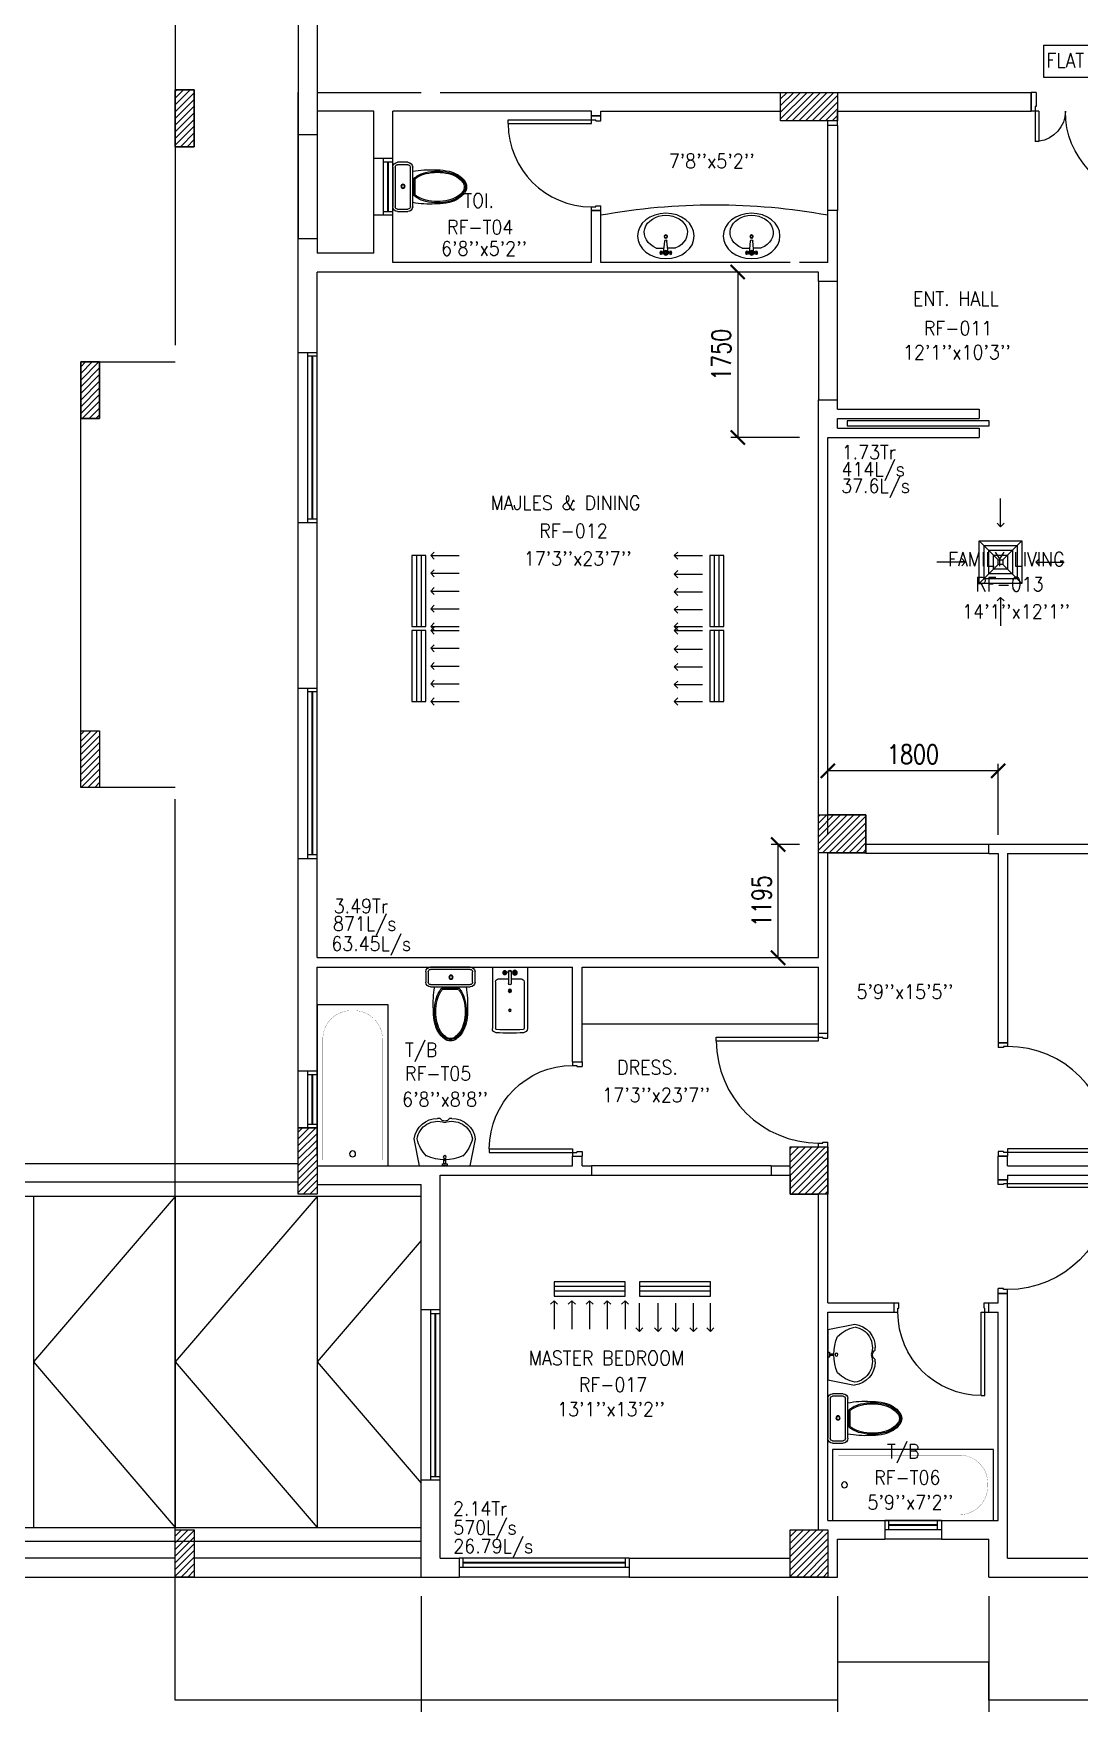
# Model space of a CAD drawing. Header units: millimetres. Extents: x -1288794 to 352264, y -1971533 to -1569871.
# Drawn here: x 156716 to 167777, y -1616671 to -1599010 of the extents above; entities that cross this region are included whole.
import ezdxf

# ---------------------------------------------------------------- set-up
doc = ezdxf.new("R2010")
doc.units = ezdxf.units.MM
doc.header["$LTSCALE"] = 500
doc.header["$PDMODE"] = 34
doc.linetypes.add('CENTER', pattern=[50.8, 31.75, -6.35, 6.35, -6.35])
doc.linetypes.add('DASHED2', pattern=[9.525, 6.35, -3.175])
for name, color, linetype in [('A-ANNO-DIMS', 1, 'Continuous'), ('A-ANNO-TEXT', 8, 'Continuous'), ('A-AREA', 8, 'CENTER'), ('A-DOOR', 4, 'Continuous'), ('A-FLOR-OVHD', 4, 'DASHED2'), ('A-FLOR-PFIX', 8, 'Continuous'), ('A-FLOR-SPCL', 8, 'Continuous'), ('A-GLAZ', 5, 'Continuous'), ('A-WALL-FULL', 8, 'Continuous'), ('AC-SAD TEXT', 3, 'Continuous'), ('HATCH', 251, 'Continuous'), ('L-WALK', 8, 'Continuous'), ('RAD DIF', 10, 'Continuous'), ('RAD RIGHT', 1, 'Continuous'), ('RETURN GRILL RIGHT', 1, 'Continuous'), ('S-COL- HACT.', 9, 'Continuous'), ('S-COL.', 8, 'Continuous'), ('SUPPLY GRILL RIGHT', 3, 'Continuous')]:
    doc.layers.add(name, color=color, linetype=linetype)
doc.styles.add('ROMANS', font='romans.shx', dxfattribs={"width": 0.8})
doc.dimstyles.new('100 of DIM2', dxfattribs={"dimscale": 0, "dimtxt": 200, "dimasz": 150, "dimexe": 75, "dimexo": 200, "dimgap": 75, "dimtad": 1, "dimdec": 0, "dimrnd": 5, "dimzin": 0, "dimdsep": 46, "dimtxsty": 'ROMANS', "dimblk": 'ARCHTICK', "dimcen": 100, "dimclrd": 94, "dimclre": 94, "dimclrt": 2, "dimadec": 0, "dimazin": 0, "dimtfac": 1, "dimtdec": 0, "dimtofl": 0, "dimtmove": 2, "dimatfit": 3, "dimldrblk": 'OPEN90', "dimfxl": 75, "dimtolj": 1, "dimtzin": 0, "dimarcsym": 0})
pattern_1 = [(45, (1281571.51, -1215620.816), (-35.355339, 35.355339), [])]
pattern_2 = [(45, (402111.514, -1616057.58), (-35.355339, 35.355339), [])]

# ---------------------------------------------------------------- blocks, each defined once
blk = doc.blocks.new('BIDET-1')
for p, q in [((175, 0), (-175, 0)), ((-185, -10), (-185, -649)), ((-150, -155), (-150, -649)), ((-15, -125), (-120, -125)), ((-39, -59), (-69, -59)), ((-54, -44), (-54, -74)), ((-15, -54), (-15, -174)), ((15, -54), (15, -174)), ((120, -125), (15, -125)), ((39, -59), (69, -59)), ((54, -44), (54, -74)), ((150, -155), (150, -649)), ((185, -10), (185, -649)), ((12, -250), (-12, -250)), ((-9, -259), (9, -241)), ((-9, -241), (9, -259)), ((0, -238), (0, -262))]:
    blk.add_line(p, q)
for centre, radius in [((-54, -59), 25), ((-54, -59), 20), ((-54, -59), 15.2), ((-54, -59), 10.2), ((54, -59), 20), ((54, -59), 15.2), ((54, -59), 10.2), ((0, -250), 17.5), ((0, -250), 12.5), ((0, -457), 12.5), ((0, -457), 10)]:
    blk.add_circle(centre, radius)
for centre, radius, start, end in [((-175, -10), 10, 90, 180), ((175, -10), 10, 0, 90), ((-120, -155), 30, 90, 180), ((0, -54), 20, 318.5904, 221.4096), ((0, -54), 15, 0, 180), ((0, -174), 15, 180, 0), ((120, -155), 30, 0, 90), ((-140, -649), 45, 180, 265.2062), ((-140, -649), 10, 180, 265.2062), ((0, 1020), 1720, 265.2062, 274.7938), ((0, 1020), 1685, 265.2062, 274.7938), ((140, -649), 10, 274.7938, 0), ((140, -649), 45, 274.7938, 0)]:
    blk.add_arc(centre, radius, start, end)
blk = doc.blocks.new('D-100-R1')
for p, q in [((-80, 980), (-80, 100)), ((-80, 980), (-40, 980)), ((-40, 980), (-40, 55)), ((-1000, 100), (-1000, 0)), ((-1000, 100), (-960, 100)), ((-960, 100), (-960, 55)), ((-960, 55), (-950, 55)), ((-950, 55), (-950, 0)), ((-80, 100), (0, 100)), ((-50, 55), (-50, 0)), ((-50, 55), (-40, 55)), ((-50, 0), (0, 0)), ((0, 100), (0, 0)), ((-1000, 0), (-950, 0))]:
    blk.add_line(p, q)
at = {"linetype": 'Continuous'}
blk.add_arc((-80, 100), 880, 90, 180, dxfattribs=at)
blk = doc.blocks.new('D-120-R1')
for p, q in [((-80, 1180), (-40, 1180)), ((-80, 1180), (-80, 100)), ((-40, 1180), (-40, 55)), ((-1200, 100), (-1160, 100)), ((-1200, 100), (-1200, 0)), ((-1160, 100), (-1160, 55)), ((-1160, 55), (-1150, 55)), ((-1150, 55), (-1150, 0)), ((-80, 100), (0, 100)), ((-50, 55), (-40, 55)), ((-50, 55), (-50, 0)), ((-50, 0), (0, 0)), ((0, 100), (0, 0)), ((-1200, 0), (-1150, 0))]:
    blk.add_line(p, q)
at = {"linetype": 'Continuous'}
blk.add_arc((-80, 100), 1080, 90, 180, dxfattribs=at)
blk = doc.blocks.new('WC-1')
for p, q in [((-210, 0), (210, 0)), ((-260, -160), (-260, -50)), ((-235, -160), (-235, -50)), ((-210, -25), (210, -25)), ((235, -50), (235, -160)), ((260, -50), (260, -160)), ((210, -185), (-210, -185)), ((210, -210), (-210, -210)), ((91, -223), (-91, -223)), ((86, -235), (-86, -235))]:
    blk.add_line(p, q)
for radius in [22.1, 17.1]:
    blk.add_circle((-6, -107), radius)
for centre, radius, start, end in [((-210, -50), 50, 90, 180), ((-210, -160), 50, 180, 270), ((-210, -50), 25, 90, 180), ((-210, -160), 25, 180, 270), ((210, -50), 50, 360, 90), ((210, -50), 25, 360, 90), ((210, -160), 25, 270, 360), ((210, -160), 50, 270, 360), ((722, -383), 904, 168.9529, 184.0632), ((352, -470), 520, 166.4766, 180), ((352, -470), 507, 166.4766, 180), ((178, -428), 341, 149.8586, 166.4766), ((178, -428), 328, 149.8586, 166.4766), ((69, -365), 214, 138.4152, 149.8586), ((69, -365), 201, 139.9943, 149.8586), ((-69, -365), 201, 30.1414, 40.0057), ((-69, -365), 214, 30.1414, 41.5848), ((-178, -428), 328, 13.5234, 30.1414), ((-178, -428), 341, 13.5234, 30.1414), ((-352, -470), 507, 360, 13.5234), ((-352, -470), 520, 360, 13.5234), ((352, -470), 532, 177.5541, 180), ((352, -470), 532, 180, 193.5234), ((352, -470), 520, 180, 193.5234), ((352, -470), 507, 180, 193.5234), ((-352, -470), 507, 346.4766, 360), ((-352, -470), 520, 346.4766, 360), ((-352, -470), 532, 346.4766, 360), ((-352, -470), 532, 360, 2.4459), ((178, -512), 353, 193.5234, 210.1414), ((178, -512), 341, 193.5234, 210.1414), ((178, -512), 328, 193.5234, 210.1414), ((69, -575), 226, 210.1414, 234.4972), ((69, -575), 214, 210.1414, 234.4972), ((69, -575), 201, 210.1414, 234.4972), ((-69, -575), 201, 305.5028, 329.8586), ((-69, -575), 214, 305.5028, 329.8586), ((-69, -575), 226, 305.5028, 329.8586), ((-178, -512), 328, 329.8586, 346.4766), ((-178, -512), 341, 329.8586, 346.4766), ((-178, -512), 353, 329.8586, 346.4766), ((0, -672), 108, 234.4972, 270), ((0, -672), 95.9, 234.4972, 270), ((0, -672), 83.4, 234.4972, 270), ((0, -672), 83.4, 270, 305.5028), ((0, -672), 95.9, 270, 305.5028), ((0, -672), 108, 270, 305.5028)]:
    blk.add_arc(centre, radius, start, end)
at = {"linetype": 'Continuous', "ltscale": 50}
blk.add_arc((-722, -383), 904, 355.9368, 11.0471, dxfattribs=at)
blk = doc.blocks.new('LAV-4')
for p, q in [((-266, 0), (-322, -283)), ((-266, 0), (268, 0)), ((268, 0), (324, -280)), ((-48, -500), (-75, -500)), ((75, -500), (50, -500))]:
    blk.add_line(p, q)
for points in [[(-25, 0), (-25, -18), (25, -18), (25, 0)], [(-9, -20), (-9, -57), (8, -57), (8, -20)]]:
    blk.add_lwpolyline(points, close=True)
blk.add_circle((0, -91), 15.4)
for centre, radius, start, end in [((74, -366), 375, 135.3333, 167.1432), ((0, -539), 477, 66.1261, 113.874), ((-74, -366), 375, 12.5199, 44.6667), ((-75, -250), 250, 187.6784, 270), ((-75, -250), 220, 188.5814, 289.9523), ((75, -250), 220, 250.0878, 350.8515), ((75, -250), 250, 270, 353.0121), ((1, -527), 55.9, 28.7827, 151.2173), ((50, -499), 0, 238.1883, 0)]:
    blk.add_arc(centre, radius, start, end)
blk = doc.blocks.new('BT-2')
blk.add_lwpolyline([(0, 750), (1700, 750), (1700, 0), (0, 0)], close=True)
at = {"const_width": 2}
blk.add_lwpolyline([(60, 690), (1340, 690, -0.414214), (1640, 390), (1640, 360, -0.414214), (1340, 60), (60, 60)], format="xyb", close=True, dxfattribs=at)
blk.add_circle((125, 375), 31.9)
blk = doc.blocks.new('W-180')
for p, q in [((1800, 100), (0, 100)), ((1800, 0), (0, 0)), ((40, 0), (40, 100)), ((1760, 100), (1760, 0))]:
    blk.add_line(p, q)
at = {"linetype": 'Continuous'}
for p, q in [((1760, 53), (40, 53)), ((1760, 47), (40, 47))]:
    blk.add_line(p, q, dxfattribs=at)
blk = doc.blocks.new('W-60')
for p, q in [((600, 100), (0, 100)), ((600, 0), (0, 0)), ((40, 0), (40, 100)), ((560, 100), (560, 0))]:
    blk.add_line(p, q)
at = {"linetype": 'Continuous'}
for p, q in [((560, 53), (40, 53)), ((560, 47), (40, 47))]:
    blk.add_line(p, q, dxfattribs=at)
blk = doc.blocks.new('D-130-R')
for p, q in [((1220, 200), (1220, 1100)), ((1220, 1100), (1260, 1100)), ((1260, 200), (1260, 1100)), ((80, 520), (40, 520)), ((40, 200), (40, 520)), ((80, 200), (80, 520)), ((0, 0), (0, 200)), ((80, 200), (0, 200)), ((40, 150), (40, 200)), ((1300, 200), (1220, 200)), ((1260, 150), (1260, 200)), ((1300, 0), (1300, 200)), ((50, 0), (0, 0)), ((50, 150), (40, 150)), ((50, 0), (50, 150)), ((1260, 150), (1250, 150)), ((1250, 0), (1250, 150)), ((1300, 0), (1250, 0))]:
    blk.add_line(p, q)
for centre, radius, start, end in [((1260, 200), 900, 92.5473, 180), ((40, 200), 320, 0, 82.8192)]:
    blk.add_arc(centre, radius, start, end)
blk = doc.blocks.new('LAV-2')
for p, q in [((-21, 393), (-55, 399)), ((-21, 369), (-55, 363)), ((-24, 385), (-49, 381)), ((-24, 377), (-49, 381)), ((-25, 381), (-13, 258)), ((-19, 381), (17, 381)), ((-1, 363), (-1, 399)), ((23, 381), (11, 257)), ((53, 399), (20, 393)), ((53, 363), (20, 369)), ((47, 381), (23, 385)), ((47, 381), (23, 376)), ((-102, 330), (-23, 330)), ((21, 329), (101, 329))]:
    blk.add_line(p, q)
for centre, radius in [((-1, 381), 24), ((-1, 381), 18), ((-1, 209), 18), ((-1, 209), 13.2)]:
    blk.add_circle(centre, radius)
blk.add_arc((-1, 257), 12, 179.8053, 359.8053)
for centre, major_axis, ratio in [((-1, 202), (-300, 1), 0.8), ((53, 381), (0.1, 18), 0.333333)]:
    blk.add_ellipse(centre, major_axis=major_axis, ratio=ratio)
at = {"extrusion": (0, 0, -1)}
blk.add_ellipse((-55, 381), major_axis=(0.1, 18), ratio=0.333333, dxfattribs=at)
blk.add_ellipse((-1, 166), major_axis=(-228, 1), ratio=0.8, start_param=5.174, end_param=10.533963)
for points, knots in [([(-55, 365), (-55, 366), (-55, 366), (-55, 366), (-55, 366), (-56, 367), (-56, 368), (-57, 370), (-57, 371), (-58, 374), (-58, 375), (-58, 379), (-58, 381), (-58, 386), (-58, 388), (-57, 392), (-57, 393), (-56, 394), (-56, 395), (-55, 396), (-55, 396), (-55, 396), (-55, 397), (-55, 397)], [3.378318, 3.378318, 3.378318, 3.378318, 3.519844, 3.519844, 3.66137, 3.66137, 3.925951, 3.925951, 4.190531, 4.190531, 4.455112, 4.455112, 4.86737, 4.86737, 5.279628, 5.279628, 5.565785, 5.565785, 5.785568, 5.785568, 5.957, 5.957, 6.04646, 6.04646, 6.04646, 6.04646]), ([(-55, 397), (-55, 397), (-54, 396), (-54, 396), (-54, 396), (-53, 395), (-53, 394), (-52, 392), (-52, 391), (-52, 388), (-51, 387), (-51, 383), (-51, 381), (-51, 376), (-52, 374), (-52, 370), (-53, 369), (-53, 368), (-54, 367), (-54, 366), (-54, 366), (-55, 366), (-55, 365), (-55, 365)], [0.236726, 0.236726, 0.236726, 0.236726, 0.378252, 0.378252, 0.519778, 0.519778, 0.784358, 0.784358, 1.048939, 1.048939, 1.313519, 1.313519, 1.725777, 1.725777, 2.138035, 2.138035, 2.424192, 2.424192, 2.643976, 2.643976, 2.815407, 2.815407, 2.904867, 2.904867, 2.904867, 2.904867]), ([(53, 396), (53, 396), (53, 396), (53, 396), (53, 395), (52, 394), (52, 394), (51, 392), (51, 390), (50, 388), (50, 386), (50, 383), (50, 380), (50, 376), (50, 373), (51, 370), (51, 369), (52, 367), (52, 367), (53, 366), (53, 365), (53, 365), (53, 365), (53, 365)], [0.236726, 0.236726, 0.236726, 0.236726, 0.378252, 0.378252, 0.519778, 0.519778, 0.784358, 0.784358, 1.048939, 1.048939, 1.313519, 1.313519, 1.725777, 1.725777, 2.138035, 2.138035, 2.424192, 2.424192, 2.643976, 2.643976, 2.815407, 2.815407, 2.904867, 2.904867, 2.904867, 2.904867]), ([(53, 365), (53, 365), (53, 365), (54, 366), (54, 366), (55, 367), (55, 368), (56, 370), (56, 371), (56, 373), (57, 375), (57, 379), (57, 381), (57, 386), (56, 388), (56, 391), (55, 392), (55, 394), (54, 395), (54, 396), (54, 396), (54, 396), (53, 396), (53, 396)], [3.378318, 3.378318, 3.378318, 3.378318, 3.519844, 3.519844, 3.66137, 3.66137, 3.925951, 3.925951, 4.190531, 4.190531, 4.455112, 4.455112, 4.86737, 4.86737, 5.279628, 5.279628, 5.565785, 5.565785, 5.785568, 5.785568, 5.957, 5.957, 6.04646, 6.04646, 6.04646, 6.04646])]:
    blk.add_open_spline(points, degree=3, knots=knots)
blk = doc.blocks.new('_ArchTick')
at = {"color": 0, "linetype": 'ByBlock', "const_width": 0.15}
blk.add_lwpolyline([(-0.5, -0.5), (0.5, 0.5)], dxfattribs=at)
blk = doc.blocks.new('*D97')
at = {"layer": 'A-ANNO-DIMS', "color": 94, "linetype": 'Continuous', "lineweight": -2, "ltscale": 3, "transparency": 16777216}
for p, q in [((166816, -1615533), (166816, -1618147)), ((171116, -1615533), (171116, -1618147)), ((171116, -1618072), (166816, -1618072))]:
    blk.add_line(p, q, dxfattribs=at)
at = {"layer": 'Defpoints', "color": 0, "linetype": 'Continuous', "ltscale": 3, "transparency": 16777216}
for p in [(166816, -1615333), (171116, -1615333), (166816, -1618072)]:
    blk.add_point(p, dxfattribs=at)
at = {"layer": 'A-ANNO-DIMS', "color": 94, "linetype": 'Continuous', "lineweight": -2, "ltscale": 3, "transparency": 16777216, "xscale": 150, "yscale": 150, "zscale": 150, "rotation": 180}
blk.add_blockref('_ArchTick', (166816, -1618072), dxfattribs=at)
at = {"layer": 'A-ANNO-DIMS', "color": 94, "linetype": 'Continuous', "lineweight": -2, "ltscale": 3, "transparency": 16777216, "xscale": 150, "yscale": 150, "zscale": 150}
blk.add_blockref('_ArchTick', (171116, -1618072), dxfattribs=at)
at = {"layer": 'A-ANNO-DIMS', "color": 2, "linetype": 'Continuous', "ltscale": 3, "transparency": 16777216, "insert": (168966, -1617897), "char_height": 200, "attachment_point": 5, "style": 'ROMANS'}
blk.add_mtext('\\A1;4300', dxfattribs=at)
blk = doc.blocks.new('_Open90')
at = {"color": 0, "linetype": 'ByBlock', "lineweight": -2}
for p, q in [((0, 0), (-1, 0)), ((-0.5, 0.5), (0, 0)), ((0, 0), (-0.5, -0.5))]:
    blk.add_line(p, q, dxfattribs=at)
blk = doc.blocks.new('*D98')
at = {"layer": 'A-ANNO-DIMS', "color": 94, "linetype": 'Continuous', "lineweight": -2, "ltscale": 3, "transparency": 16777216}
for p, q in [((165216, -1615533), (165216, -1618147)), ((166816, -1615533), (166816, -1618147)), ((166816, -1618072), (165216, -1618072))]:
    blk.add_line(p, q, dxfattribs=at)
at = {"layer": 'Defpoints', "color": 0, "linetype": 'Continuous', "ltscale": 3, "transparency": 16777216}
for p in [(165216, -1615333), (166816, -1615333), (165216, -1618072)]:
    blk.add_point(p, dxfattribs=at)
at = {"layer": 'A-ANNO-DIMS', "color": 94, "linetype": 'Continuous', "lineweight": -2, "ltscale": 3, "transparency": 16777216, "xscale": 150, "yscale": 150, "zscale": 150, "rotation": 180}
blk.add_blockref('_ArchTick', (165216, -1618072), dxfattribs=at)
at = {"layer": 'A-ANNO-DIMS', "color": 94, "linetype": 'Continuous', "lineweight": -2, "ltscale": 3, "transparency": 16777216, "xscale": 150, "yscale": 150, "zscale": 150}
blk.add_blockref('_ArchTick', (166816, -1618072), dxfattribs=at)
at = {"layer": 'A-ANNO-DIMS', "color": 2, "linetype": 'Continuous', "ltscale": 3, "transparency": 16777216, "insert": (166016, -1617897), "char_height": 200, "attachment_point": 5, "style": 'ROMANS'}
blk.add_mtext('\\A1;1600', dxfattribs=at)
blk = doc.blocks.new('*D99')
at = {"layer": 'A-ANNO-DIMS', "color": 94, "linetype": 'Continuous', "lineweight": -2, "ltscale": 3, "transparency": 16777216}
for p, q in [((160816, -1615533), (160816, -1618147)), ((165216, -1615533), (165216, -1618147)), ((165216, -1618072), (160816, -1618072))]:
    blk.add_line(p, q, dxfattribs=at)
at = {"layer": 'Defpoints', "color": 0, "linetype": 'Continuous', "ltscale": 3, "transparency": 16777216}
for p in [(160816, -1615333), (165216, -1615333), (160816, -1618072)]:
    blk.add_point(p, dxfattribs=at)
at = {"layer": 'A-ANNO-DIMS', "color": 94, "linetype": 'Continuous', "lineweight": -2, "ltscale": 3, "transparency": 16777216, "xscale": 150, "yscale": 150, "zscale": 150, "rotation": 180}
blk.add_blockref('_ArchTick', (160816, -1618072), dxfattribs=at)
at = {"layer": 'A-ANNO-DIMS', "color": 94, "linetype": 'Continuous', "lineweight": -2, "ltscale": 3, "transparency": 16777216, "xscale": 150, "yscale": 150, "zscale": 150}
blk.add_blockref('_ArchTick', (165216, -1618072), dxfattribs=at)
at = {"layer": 'A-ANNO-DIMS', "color": 2, "linetype": 'Continuous', "ltscale": 3, "transparency": 16777216, "insert": (163016, -1617897), "char_height": 200, "attachment_point": 5, "style": 'ROMANS'}
blk.add_mtext('\\A1;4400', dxfattribs=at)
blk = doc.blocks.new('*D100')
at = {"layer": 'A-ANNO-DIMS', "color": 94, "linetype": 'Continuous', "lineweight": -2, "ltscale": 3, "transparency": 16777216}
for p, q in [((152216, -1615533), (152216, -1618147)), ((160816, -1615533), (160816, -1618147)), ((160816, -1618072), (152216, -1618072))]:
    blk.add_line(p, q, dxfattribs=at)
at = {"layer": 'Defpoints', "color": 0, "linetype": 'Continuous', "ltscale": 3, "transparency": 16777216}
for p in [(152216, -1615333), (160816, -1615333), (152216, -1618072)]:
    blk.add_point(p, dxfattribs=at)
at = {"layer": 'A-ANNO-DIMS', "color": 94, "linetype": 'Continuous', "lineweight": -2, "ltscale": 3, "transparency": 16777216, "xscale": 150, "yscale": 150, "zscale": 150, "rotation": 180}
blk.add_blockref('_ArchTick', (152216, -1618072), dxfattribs=at)
at = {"layer": 'A-ANNO-DIMS', "color": 94, "linetype": 'Continuous', "lineweight": -2, "ltscale": 3, "transparency": 16777216, "xscale": 150, "yscale": 150, "zscale": 150}
blk.add_blockref('_ArchTick', (160816, -1618072), dxfattribs=at)
at = {"layer": 'A-ANNO-DIMS', "color": 2, "linetype": 'Continuous', "ltscale": 3, "transparency": 16777216, "insert": (156516, -1617897), "char_height": 200, "attachment_point": 5, "style": 'ROMANS'}
blk.add_mtext('\\A1;8600', dxfattribs=at)
blk = doc.blocks.new('*D140')
at = {"layer": 'Defpoints', "color": 0, "transparency": 16777216}
for p in [(164590, -1607586), (165016, -1607586), (165016, -1608783)]:
    blk.add_point(p, dxfattribs=at)
at = {"layer": 'RAD DIF', "color": 94, "lineweight": -2, "transparency": 16777216}
for p, q in [((164816, -1607586), (164515, -1607586)), ((164590, -1608783), (164590, -1607586)), ((164816, -1608783), (164515, -1608783))]:
    blk.add_line(p, q, dxfattribs=at)
at = {"layer": 'RAD DIF', "color": 94, "lineweight": -2, "transparency": 16777216, "xscale": 150, "yscale": 150, "zscale": 150}
for p, rotation in [((164590, -1607586), 90), ((164590, -1608783), 270)]:
    blk.add_blockref('_ArchTick', p, dxfattribs=dict(at, rotation=rotation))
at = {"layer": 'RAD DIF', "color": 2, "transparency": 16777216, "insert": (164415, -1608184), "char_height": 200, "attachment_point": 5, "rotation": 90, "style": 'ROMANS'}
blk.add_mtext('\\A1;1195', dxfattribs=at)
blk = doc.blocks.new('*D141')
at = {"layer": 'Defpoints', "color": 0, "transparency": 16777216}
for p in [(165016, -1601533), (164163, -1603283), (165016, -1603283)]:
    blk.add_point(p, dxfattribs=at)
at = {"layer": 'RAD DIF', "color": 94, "lineweight": -2, "transparency": 16777216}
for p, q in [((164816, -1601533), (164088, -1601533)), ((164163, -1601533), (164163, -1603283)), ((164816, -1603283), (164088, -1603283))]:
    blk.add_line(p, q, dxfattribs=at)
at = {"layer": 'RAD DIF', "color": 94, "lineweight": -2, "transparency": 16777216, "xscale": 150, "yscale": 150, "zscale": 150}
for p, rotation in [((164163, -1601533), 90), ((164163, -1603283), 270)]:
    blk.add_blockref('_ArchTick', p, dxfattribs=dict(at, rotation=rotation))
at = {"layer": 'RAD DIF', "color": 2, "transparency": 16777216, "insert": (163988, -1602408), "char_height": 200, "attachment_point": 5, "rotation": 90, "style": 'ROMANS'}
blk.add_mtext('\\A1;1750', dxfattribs=at)
blk = doc.blocks.new('*D143')
at = {"layer": 'Defpoints', "color": 0, "transparency": 16777216}
for p in [(165116, -1606808), (165116, -1607683), (166916, -1607683)]:
    blk.add_point(p, dxfattribs=at)
at = {"layer": 'RAD DIF', "color": 94, "lineweight": -2, "transparency": 16777216}
for p, q in [((165116, -1607483), (165116, -1606733)), ((166916, -1606808), (165116, -1606808)), ((166916, -1607483), (166916, -1606733))]:
    blk.add_line(p, q, dxfattribs=at)
at = {"layer": 'RAD DIF', "color": 94, "lineweight": -2, "transparency": 16777216, "xscale": 150, "yscale": 150, "zscale": 150, "rotation": 180}
blk.add_blockref('_ArchTick', (165116, -1606808), dxfattribs=at)
at = {"layer": 'RAD DIF', "color": 94, "lineweight": -2, "transparency": 16777216, "xscale": 150, "yscale": 150, "zscale": 150}
blk.add_blockref('_ArchTick', (166916, -1606808), dxfattribs=at)
at = {"layer": 'RAD DIF', "color": 2, "transparency": 16777216, "insert": (166016, -1606633), "char_height": 200, "attachment_point": 5, "style": 'ROMANS'}
blk.add_mtext('\\A1;1800', dxfattribs=at)
blk = doc.blocks.new('RAD RIGHT CENTER')
at = {"layer": 'RAD RIGHT'}
for p, q in [((-225, 225), (-25, 25)), ((225, 225), (25, 25)), ((-25, -25), (-225, -225)), ((25, -25), (225, -225))]:
    blk.add_line(p, q, dxfattribs=at)
for points in [[(-225, -225), (225, -225), (225, 225), (-225, 225)], [(-175, -175), (175, -175), (175, 175), (-175, 175)], [(-125, -125), (125, -125), (125, 125), (-125, 125)], [(-75, -75), (75, -75), (75, 75), (-75, 75)], [(-25, -25), (25, -25), (25, 25), (-25, 25)]]:
    blk.add_lwpolyline(points, close=True, dxfattribs=at)
for points in [[(0, 373), (0, 673)], [(-373, 0), (-673, 0)], [(373, 0), (673, 0)], [(0, -373), (0, -673)]]:
    blk.add_leader(points, dimstyle='100 of DIM2', override={"dimscale": 1, "dimasz": 75, "dimtad": 0, "dimclrd": 1, "dimfxl": 0.2}, dxfattribs=at)
blk = doc.blocks.new('SUPPLY GRILL RIGHT')
at = {"layer": 'SUPPLY GRILL RIGHT'}
for p, q in [((375, 25), (-375, 25)), ((375, -25), (375, 25)), ((375, -25), (-375, -25)), ((375, -75), (375, -25))]:
    blk.add_line(p, q, dxfattribs=at)
blk.add_lwpolyline([(-375, -75), (375, -75), (375, 75), (-375, 75)], close=True, dxfattribs=at)
for points in [[(-375, -450), (-375, -150)], [(-178.5, -450), (-178.5, -150)], [(9, -450), (9, -150)], [(196.5, -450), (196.5, -150)], [(375, -450), (375, -150)]]:
    blk.add_leader(points, dimstyle='100 of DIM2', override={"dimscale": 1, "dimasz": 75, "dimtad": 0, "dimclrd": 0, "dimfxl": 0.2}, dxfattribs=at)
blk = doc.blocks.new('RETURN GRILL RIGHT')
at = {"layer": 'RETURN GRILL RIGHT'}
for p, q in [((375, 25), (-375, 25)), ((375, -25), (-375, -25))]:
    blk.add_line(p, q, dxfattribs=at)
blk.add_lwpolyline([(-375, -75), (375, -75), (375, 75), (-375, 75)], close=True, dxfattribs=at)
for points in [[(-375, -125), (-375, -425)], [(-187.5, -125), (-187.5, -425)], [(0, -125), (0, -425)], [(187.5, -125), (187.5, -425)], [(375, -125), (375, -425)]]:
    blk.add_leader(points, dimstyle='100 of DIM2', override={"dimscale": 1, "dimasz": 75, "dimtad": 0, "dimclrd": 0, "dimfxl": 0.2}, dxfattribs=at)

msp = doc.modelspace()

# ---------------------------------------------------------------- hatches: boundary and pattern name
at = {"layer": 'S-COL- HACT.', "linetype": 'Continuous', "ltscale": 3}
h = msp.add_hatch(dxfattribs=at)
h.set_pattern_fill('ANSI31', color=256, scale=400, style=0)
h.set_pattern_definition(pattern_1)
h.paths.add_polyline_path([(158216.3, -1599607.8), (158216.3, -1600207.8), (158416.3, -1600207.8), (158416.3, -1599607.8)])
h = msp.add_hatch(dxfattribs=at)
h.set_pattern_fill('ANSI31', color=256, scale=400, style=0)
h.set_pattern_definition(pattern_2)
h.paths.add_polyline_path([(165216.3, -1599632.8), (164616.3, -1599632.8), (164616.3, -1599932.8), (165216.3, -1599932.8)])
h = msp.add_hatch(dxfattribs=at)
h.set_pattern_fill('ANSI31', color=256, scale=400, style=0)
h.set_pattern_definition(pattern_1)
h.paths.add_polyline_path([(157216.3, -1602482.8), (157216.3, -1603082.8), (157416.3, -1603082.8), (157416.3, -1602482.8)])
h = msp.add_hatch(dxfattribs=at)
h.set_pattern_fill('ANSI31', color=256, scale=400, style=0)
h.set_pattern_definition(pattern_1)
h.paths.add_polyline_path([(157216.3, -1606982.8), (157216.3, -1606382.8), (157416.3, -1606382.8), (157416.3, -1606982.8)])
h = msp.add_hatch(dxfattribs=at)
h.set_pattern_fill('ANSI31', color=256, scale=400, style=0)
h.set_pattern_definition(pattern_2)
h.paths.add_polyline_path([(165516.3, -1607272.8), (165016.3, -1607272.8), (165016.3, -1607672.8), (165516.3, -1607672.8)])
h = msp.add_hatch(dxfattribs=at)
h.set_pattern_fill('ANSI31', color=256, scale=400, style=0)
h.set_pattern_definition(pattern_1)
h.paths.add_polyline_path([(159516.3, -1611282.8), (159516.3, -1610582.8), (159716.3, -1610582.8), (159716.3, -1611282.8)])
h = msp.add_hatch(dxfattribs=at)
h.set_pattern_fill('ANSI31', color=256, scale=400, style=0)
h.set_pattern_definition(pattern_1)
h.paths.add_polyline_path([(165116.3, -1610782.8), (165116.3, -1611282.8), (164716.3, -1611282.8), (164716.3, -1610782.8)])
h = msp.add_hatch(dxfattribs=at)
h.set_pattern_fill('ANSI31', color=256, scale=400, style=0)
h.set_pattern_definition(pattern_1)
h.paths.add_polyline_path([(158416.3, -1614832.8), (158416.3, -1615332.8), (158216.3, -1615332.8), (158216.3, -1614832.8)])
h = msp.add_hatch(dxfattribs=at)
h.set_pattern_fill('ANSI31', color=256, scale=400, style=0)
h.set_pattern_definition(pattern_1)
h.paths.add_polyline_path([(165116.3, -1614832.8), (165116.3, -1615332.8), (164716.3, -1615332.8), (164716.3, -1614832.8)])

# ---------------------------------------------------------------- linework, layer by layer
at = {"layer": 'A-ANNO-TEXT', "color": 5}
msp.add_lwpolyline([(167397.3, -1599134.9), (168439.7, -1599134.9), (168439.7, -1599477.4), (167397.3, -1599477.4)], close=True, dxfattribs=at)
at = {"layer": 'A-AREA', "linetype": 'Continuous', "ltscale": 3}
for p, q in [((152216.3, -1610957.8), (159516.3, -1610957.8)), ((159516.3, -1611157.8), (152216.3, -1611157.8)), ((158216.3, -1615132.8), (152216.3, -1615132.8)), ((160816.3, -1615132.8), (158416.3, -1615132.8)), ((152216.3, -1615332.8), (160816.3, -1615332.8))]:
    msp.add_line(p, q, dxfattribs=at)
at = {"layer": 'A-DOOR', "ltscale": 3}
msp.add_lwpolyline([(165319.2, -1603107.8), (165319.2, -1603157.8), (166819.2, -1603157.8), (166819.2, -1603107.8), (165319.2, -1603107.8)], dxfattribs=at)
at = {"layer": 'A-FLOR-OVHD', "ltscale": 3}
for p, q in [((158216.3, -1592782.8), (158216.3, -1602482.8)), ((158216.3, -1592782.8), (158216.3, -1602482.8)), ((165116.3, -1600882.8), (165116.3, -1599982.8)), ((165216.3, -1599982.8), (165216.3, -1600882.8)), ((165016.3, -1601632.8), (165016.3, -1602882.8)), ((165216.3, -1602882.8), (165216.3, -1601632.8)), ((157216.3, -1602482.8), (158216.3, -1602482.8)), ((157216.3, -1602482.8), (158216.3, -1602482.8)), ((165516.3, -1607582.8), (166816.3, -1607582.8)), ((166816.3, -1607682.8), (165516.3, -1607682.8)), ((164516.3, -1610982.8), (162616.3, -1610982.8)), ((162616.3, -1611082.8), (164516.3, -1611082.8))]:
    msp.add_line(p, q, dxfattribs=at)
msp.add_lwpolyline([(185216.3, -1615332.8), (185216.3, -1616632.8), (172416.3, -1616632.8), (172416.3, -1615332.8), (171116.3, -1615332.8), (171116.3, -1616632.8), (166816.3, -1616632.8), (166816.3, -1616232.8), (165216.3, -1616232.8), (165216.3, -1616632.8), (158216.3, -1616632.8), (158216.3, -1606982.8), (157216.3, -1606982.8), (157216.3, -1602482.8)], dxfattribs=at)
msp.add_lwpolyline([(185216.3, -1615332.8), (185216.3, -1616632.8), (172416.3, -1616632.8), (172416.3, -1615332.8), (171116.3, -1615332.8), (171116.3, -1616632.8), (166816.3, -1616632.8), (166816.3, -1616232.8), (165216.3, -1616232.8), (165216.3, -1616632.8), (158216.3, -1616632.8), (158216.3, -1606982.8), (157216.3, -1606982.8), (157216.3, -1602482.8)], dxfattribs=at)
at = {"layer": 'A-FLOR-SPCL', "ltscale": 3}
msp.add_line((162516.3, -1609482.8), (165016.3, -1609482.8), dxfattribs=at)
msp.add_arc((163916.3, -1607557.1), 6732.1, 79.7322, 100.2678, dxfattribs=at)
at = {"layer": 'A-GLAZ', "ltscale": 3}
for p, q in [((159516.3, -1600082.8), (159516.3, -1601182.8)), ((159716.3, -1600082.8), (159716.3, -1601182.8)), ((160316.3, -1600932.8), (160316.3, -1600332.8)), ((159516.3, -1604182.8), (159516.3, -1602382.8)), ((159516.3, -1607732.8), (159516.3, -1605932.8)), ((159516.3, -1610582.8), (159516.3, -1609982.8)), ((160816.3, -1614307.8), (160816.3, -1612507.8)), ((166316.3, -1614932.8), (165716.3, -1614932.8)), ((163016.3, -1615332.8), (161216.3, -1615332.8))]:
    msp.add_line(p, q, dxfattribs=at)
at = {"layer": 'A-WALL-FULL', "ltscale": 3}
for p, q in [((159516.3, -1595182.8), (159516.3, -1600082.8)), ((159716.3, -1595182.8), (159716.3, -1600082.8)), ((158216.3, -1600207.8, 0), (158216.3, -1599607.8, 0)), ((158216.3, -1599607.8, 0), (158416.3, -1599607.8, 0)), ((158416.3, -1599607.8, 0), (158416.3, -1600207.8, 0)), ((159516.3, -1602382.8), (159516.3, -1599632.8)), ((159716.3, -1599632.8), (160816.3, -1599632.8)), ((161016.3, -1599632.8), (164616.3, -1599632.8)), ((165216.3, -1599632.8), (167266.3, -1599632.8)), ((167266.3, -1599832.8), (167266.3, -1599632.8)), ((160316.3, -1599832.8), (159716.3, -1599832.8)), ((160316.3, -1600332.8), (160316.3, -1599832.8)), ((162616.3, -1599832.8), (160516.3, -1599832.8)), ((160516.3, -1600332.8), (160516.3, -1599832.8)), ((162616.3, -1599882.8), (162616.3, -1599832.8)), ((162716.3, -1599882.8), (162616.3, -1599882.8)), ((162716.3, -1599882.8), (162716.3, -1599832.8)), ((162716.3, -1599832.8), (164616.3, -1599832.8)), ((165216.3, -1599832.8), (167266.3, -1599832.8)), ((165216.3, -1599982.8), (165216.3, -1599832.8)), ((159716.3, -1600082.8), (159516.3, -1600082.8)), ((165216.3, -1599982.8), (165116.3, -1599982.8)), ((158416.3, -1600207.8, 0), (158216.3, -1600207.8, 0)), ((160516.3, -1600332.8), (160316.3, -1600332.8)), ((160516.3, -1600932.8), (160316.3, -1600932.8)), ((160316.3, -1601332.8), (160316.3, -1600932.8)), ((160516.3, -1601432.8), (160516.3, -1600932.8)), ((162616.3, -1601432.8), (162616.3, -1600882.8)), ((162716.3, -1600882.8), (162616.3, -1600882.8)), ((162716.3, -1601432.8), (162716.3, -1600882.8)), ((165216.3, -1600882.8), (165116.3, -1600882.8)), ((165116.3, -1601432.8), (165116.3, -1600882.8)), ((165216.3, -1601632.8), (165216.3, -1600882.8)), ((159716.3, -1601182.8), (159516.3, -1601182.8)), ((159716.3, -1601182.8), (159716.3, -1601332.8)), ((160316.3, -1601332.8), (159716.3, -1601332.8)), ((162616.3, -1601432.8), (160516.3, -1601432.8)), ((164716.3, -1601432.8), (162716.3, -1601432.8)), ((165116.3, -1601432.8), (164816.3, -1601432.8)), ((159716.3, -1602382.8), (159716.3, -1601532.8)), ((165016.3, -1601532.8), (159716.3, -1601532.8)), ((165016.3, -1601632.8), (165016.3, -1601532.8)), ((165216.3, -1601632.8), (165016.3, -1601632.8)), ((159516.3, -1602382.8), (159716.3, -1602382.8)), ((157216.3, -1603082.8, 0), (157216.3, -1602482.8)), ((157216.3, -1602482.8), (157416.3, -1602482.8, 0)), ((157416.3, -1602482.8, 0), (157416.3, -1603082.8, 0)), ((165016.3, -1608782.8), (165016.3, -1602882.8)), ((165016.3, -1602882.8), (165216.3, -1602882.8)), ((165216.3, -1602982.8), (165216.3, -1602882.8)), ((157416.3, -1603082.8, 0), (157216.3, -1603082.8, 0)), ((165216.3, -1602982.8), (166716.3, -1602982.8)), ((165216.3, -1603082.8), (166716.3, -1603082.8)), ((165216.3, -1603182.8), (165216.3, -1603082.8)), ((166716.3, -1602982.8), (166716.3, -1603082.8)), ((165216.3, -1603182.8), (166716.3, -1603182.8)), ((166716.3, -1603182.8), (166716.3, -1603282.8)), ((165116.3, -1607272.8), (165116.3, -1603282.8)), ((165116.3, -1603282.8), (166716.3, -1603282.8)), ((159516.3, -1605932.8), (159516.3, -1604182.8)), ((159516.3, -1604182.8), (159716.3, -1604182.8)), ((159716.3, -1605932.8), (159716.3, -1604182.8)), ((159516.3, -1605932.8), (159716.3, -1605932.8)), ((157216.3, -1606982.8), (157216.3, -1606382.8, 0)), ((157216.3, -1606382.8, 0), (157416.3, -1606382.8)), ((157416.3, -1606382.8), (157416.3, -1606982.8)), ((157416.3, -1606982.8), (157216.3, -1606982.8)), ((165116.3, -1609582.8), (165116.3, -1607672.8)), ((166816.3, -1607682.8), (166766.3, -1607682.8)), ((166816.3, -1607582.8), (168816.3, -1607582.8)), ((166816.3, -1607682.8), (166816.3, -1607582.8)), ((166916.3, -1607682.8), (166916.3, -1609682.8)), ((167016.3, -1607682.8), (172416.3, -1607682.8)), ((167016.3, -1607682.8), (167016.3, -1609682.8)), ((159516.3, -1608982.8), (159516.3, -1607732.8)), ((159516.3, -1607732.8), (159716.3, -1607732.8)), ((159716.3, -1608782.8), (159716.3, -1607732.8)), ((159716.3, -1608782.8), (165016.3, -1608782.8)), ((159716.3, -1608882.8), (162416.3, -1608882.8)), ((159716.3, -1609982.8), (159716.3, -1608882.8)), ((162416.3, -1609882.8), (162416.3, -1608882.8)), ((162516.3, -1609882.8), (162516.3, -1608882.8)), ((162516.3, -1608882.8), (165016.3, -1608882.8)), ((165016.3, -1609582.8), (165016.3, -1608882.8)), ((159516.3, -1608982.8), (159516.3, -1608982.8)), ((159516.3, -1609982.8), (159516.3, -1608982.8)), ((165016.3, -1609582.8), (165116.3, -1609582.8)), ((166916.3, -1609682.8), (167016.3, -1609682.8)), ((159716.3, -1609982.8), (159516.3, -1609982.8)), ((162416.3, -1609882.8), (162516.3, -1609882.8)), ((159716.3, -1610582.8), (159516.3, -1610582.8)), ((159516.3, -1611282.8), (159516.3, -1610582.8)), ((159716.3, -1610882.8), (159716.3, -1610582.8)), ((159716.3, -1610882.8), (159716.3, -1610582.8)), ((165016.3, -1610782.8), (165116.3, -1610782.8)), ((165116.3, -1612432.8), (165116.3, -1610782.8)), ((159716.3, -1610982.8), (162416.3, -1610982.8)), ((162416.3, -1610882.8), (162516.3, -1610882.8)), ((162416.3, -1610982.8), (162416.3, -1610882.8)), ((162516.3, -1610982.8), (162516.3, -1610882.8)), ((162516.3, -1610982.8), (162616.3, -1610982.8)), ((162616.3, -1610982.8), (162616.3, -1611082.8)), ((164516.3, -1610982.8), (164716.3, -1610982.8)), ((164516.3, -1610982.8), (164516.3, -1611082.8)), ((166916.3, -1610882.8), (167016.3, -1610882.8)), ((166916.3, -1611132.8), (166916.3, -1610882.8)), ((167016.3, -1610982.8), (167016.3, -1610882.8)), ((167016.3, -1610982.8), (171116.3, -1610982.8)), ((159716.3, -1611182.8), (160816.3, -1611182.8)), ((159716.3, -1611182.8), (159716.3, -1611282.8)), ((160816.3, -1612507.8), (160816.3, -1611182.8)), ((161016.3, -1611082.8), (162616.3, -1611082.8)), ((161016.3, -1612507.8), (161016.3, -1611082.8)), ((164516.3, -1611082.8), (164716.3, -1611082.8)), ((166916.3, -1611132.8), (167016.3, -1611132.8)), ((167016.3, -1611082.8), (170916.3, -1611082.8)), ((167016.3, -1611082.8), (167016.3, -1611132.8)), ((159716.3, -1611282.8), (159516.3, -1611282.8)), ((165016.3, -1614832.8), (165016.3, -1611282.8)), ((165116.3, -1612432.8), (165816.3, -1612432.8)), ((165816.3, -1612532.8), (165816.3, -1612432.8)), ((166816.3, -1612532.8), (166816.3, -1612432.8)), ((166816.3, -1612432.8), (166916.3, -1612432.8)), ((166916.3, -1612332.8), (167016.3, -1612332.8)), ((166916.3, -1612432.8), (166916.3, -1612332.8)), ((167016.3, -1615132.8), (167016.3, -1612332.8)), ((161016.3, -1612507.8), (160816.3, -1612507.8)), ((165116.3, -1612532.8), (165816.3, -1612532.8)), ((165116.3, -1614732.8), (165116.3, -1612532.8)), ((166816.3, -1612532.8), (166916.3, -1612532.8)), ((166916.3, -1614732.8), (166916.3, -1612532.8)), ((160816.3, -1615332.8), (160816.3, -1614307.8)), ((161016.3, -1614307.8), (160816.3, -1614307.8)), ((161016.3, -1615132.8), (161016.3, -1614307.8)), ((165116.3, -1614732.8), (165716.3, -1614732.8)), ((165716.3, -1614732.8), (165716.3, -1614932.8)), ((166316.3, -1614732.8), (166916.3, -1614732.8)), ((166316.3, -1614732.8), (166316.3, -1614932.8)), ((165216.3, -1615332.8), (165216.3, -1614932.8)), ((165216.3, -1614932.8), (165716.3, -1614932.8)), ((166316.3, -1614932.8), (166816.3, -1614932.8)), ((166816.3, -1615332.8), (166816.3, -1614932.8)), ((161016.3, -1615132.8), (161216.3, -1615132.8)), ((161216.3, -1615132.8), (161216.3, -1615332.8)), ((163016.3, -1615132.8), (164716.3, -1615132.8)), ((163016.3, -1615132.8), (163016.3, -1615332.8)), ((167016.3, -1615132.8), (167966.3, -1615132.8)), ((160816.3, -1615332.8), (161216.3, -1615332.8)), ((163016.3, -1615332.8), (165216.3, -1615332.8)), ((166816.3, -1615332.8), (167966.3, -1615332.8))]:
    msp.add_line(p, q, dxfattribs=at)
at = {"layer": 'A-WALL-FULL', "linetype": 'Continuous', "ltscale": 3}
for p, q in [((165116.3, -1599982.8), (165116.3, -1599932.8)), ((165516.3, -1607272.8), (165116.3, -1607272.8)), ((165516.3, -1607672.8), (165516.3, -1607272.8)), ((165116.3, -1607672.8), (165516.3, -1607672.8)), ((166816.3, -1607682.8), (166916.3, -1607682.8)), ((164716.3, -1610982.8), (164716.3, -1610782.8)), ((164716.3, -1610782.8), (165116.3, -1610782.8)), ((164716.3, -1611082.8), (164716.3, -1611282.8)), ((164716.3, -1611282.8), (165016.3, -1611282.8)), ((164716.3, -1615132.8), (164716.3, -1614832.8)), ((164716.3, -1614832.8), (165016.3, -1614832.8))]:
    msp.add_line(p, q, dxfattribs=at)
for points in [[(157216.3, -1602482.8), (157416.3, -1602482.8), (157416.3, -1603082.8), (157216.3, -1603082.8)], [(157216.3, -1606382.8), (157416.3, -1606382.8), (157416.3, -1606982.8), (157216.3, -1606982.8)], [(158216.3, -1614832.8), (158416.3, -1614832.8), (158416.3, -1615332.8), (158216.3, -1615332.8)]]:
    msp.add_lwpolyline(points, close=True, dxfattribs=at)
at = {"layer": 'HATCH', "ltscale": 3}
for p, q in [((156716.3, -1611307.8), (156716.3, -1614807.8)), ((158216.3, -1611307.8), (158216.3, -1614807.8)), ((159716.3, -1611307.8), (159716.3, -1614807.8))]:
    msp.add_line(p, q, dxfattribs=at)
for points in [[(158216.3, -1611307.8), (156716.3, -1613057.8), (158216.3, -1614807.8)], [(159716.3, -1611307.8), (158216.3, -1613057.8), (159716.3, -1614807.8)], [(160816.3, -1611774.5), (159716.3, -1613057.8), (160816.3, -1614341.1)]]:
    msp.add_lwpolyline(points, dxfattribs=at)
at = {"layer": 'L-WALK', "ltscale": 3}
for p, q in [((159516.3, -1611157.8), (151216.3, -1611157.8)), ((160816.3, -1611307.8), (151216.3, -1611307.8)), ((154696.6, -1614807.8), (160816.3, -1614807.8)), ((160816.3, -1614957.8), (151216.3, -1614957.8))]:
    msp.add_line(p, q, dxfattribs=at)
at = {"layer": 'S-COL.', "linetype": 'Continuous', "ltscale": 3, "elevation": 0}
msp.add_lwpolyline([(158216.3, -1599607.8), (158216.3, -1600207.8), (158416.3, -1600207.8), (158416.3, -1599607.8)], close=True, dxfattribs=at)
msp.add_lwpolyline([(158216.3, -1599607.8), (158216.3, -1600207.8), (158416.3, -1600207.8), (158416.3, -1599607.8)], close=True, dxfattribs=at)
at = {"layer": 'S-COL.', "linetype": 'Continuous', "ltscale": 3}
for points in [[(164616.3, -1599632.8), (165216.3, -1599632.8), (165216.3, -1599932.8), (164616.3, -1599932.8)], [(157216.3, -1602482.8), (157216.3, -1603082.8), (157416.3, -1603082.8), (157416.3, -1602482.8)], [(157216.3, -1602482.8), (157216.3, -1603082.8), (157416.3, -1603082.8), (157416.3, -1602482.8)], [(157216.3, -1602482.8), (157216.3, -1603082.8), (157416.3, -1603082.8), (157416.3, -1602482.8)], [(157216.3, -1606982.8), (157216.3, -1606382.8), (157416.3, -1606382.8), (157416.3, -1606982.8)], [(157216.3, -1606982.8), (157216.3, -1606382.8), (157416.3, -1606382.8), (157416.3, -1606982.8)], [(157216.3, -1606982.8), (157216.3, -1606382.8), (157416.3, -1606382.8), (157416.3, -1606982.8)], [(165516.3, -1607672.8), (165016.3, -1607672.8), (165016.3, -1607272.8), (165516.3, -1607272.8)], [(159516.3, -1611282.8), (159516.3, -1610582.8), (159716.3, -1610582.8), (159716.3, -1611282.8)], [(165116.3, -1610782.8), (165116.3, -1611282.8), (164716.3, -1611282.8), (164716.3, -1610782.8)], [(165116.3, -1610782.8), (165116.3, -1611282.8), (164716.3, -1611282.8), (164716.3, -1610782.8)], [(165116.3, -1610782.8), (165116.3, -1611282.8), (164716.3, -1611282.8), (164716.3, -1610782.8)], [(158416.3, -1614832.8), (158416.3, -1615332.8), (158216.3, -1615332.8), (158216.3, -1614832.8)], [(165116.3, -1614832.8), (165116.3, -1615332.8), (164716.3, -1615332.8), (164716.3, -1614832.8)]]:
    msp.add_lwpolyline(points, close=True, dxfattribs=at)

# ---------------------------------------------------------------- block references
at = {"layer": 'A-DOOR', "ltscale": 3, "xscale": -1}
for name, p, rotation in [('D-130-R', (167266.3, -1599632.8), 180), ('D-100-R1', (162516.3, -1610882.8), 90), ('D-120-R1', (166916.3, -1611132.8), 270), ('D-100-R1', (166816.3, -1612432.8), 180)]:
    msp.add_blockref(name, p, dxfattribs=dict(at, rotation=rotation))
at = {"layer": 'A-DOOR', "ltscale": 3}
for name, p, rotation in [('D-100-R1', (162716.3, -1599882.8), 90), ('D-120-R1', (165116.3, -1609582.8), 90), ('D-120-R1', (166916.3, -1610882.8), 270)]:
    msp.add_blockref(name, p, dxfattribs=dict(at, rotation=rotation))
at = {"layer": 'A-FLOR-PFIX', "ltscale": 3, "xscale": -1}
for name, p, rotation in [('WC-1', (160516.3, -1600632.8), 90), ('LAV-2', (163403.7, -1600949.1), 180), ('LAV-2', (164310.5, -1600949.1), 180), ('BT-2', (159716.3, -1610982.8), 270), ('LAV-4', (161064.7, -1610982.8), 180), ('LAV-4', (165116.3, -1612980.7), 90), ('WC-1', (165116.3, -1613655.7), 90), ('BT-2', (165166.3, -1613982.8), 180)]:
    msp.add_blockref(name, p, dxfattribs=dict(at, rotation=rotation))
for name, p in [('WC-1', (161125.2, -1608882.8)), ('BIDET-1', (161753.3, -1608882.8))]:
    msp.add_blockref(name, p, dxfattribs=at)
at = {"layer": 'A-GLAZ', "ltscale": 3, "xscale": -1}
for name, p, rotation in [('W-60', (160516.3, -1600332.8), 90), ('W-180', (159716.3, -1602382.8), 90), ('W-180', (159716.3, -1605932.8), 90), ('W-60', (159716.3, -1609982.8), 90), ('W-180', (161016.3, -1612507.8), 90), ('W-60', (165716.3, -1614732.8), 180), ('W-180', (161216.3, -1615132.8), 180)]:
    msp.add_blockref(name, p, dxfattribs=dict(at, rotation=rotation))
at = {"layer": 'RAD RIGHT', "xscale": -1, "rotation": 180}
msp.add_blockref('RAD RIGHT CENTER', (166941.3, -1604600.5), dxfattribs=at)
at = {"layer": 'RETURN GRILL RIGHT', "rotation": 89.99999999999999}
for p in [(160791.3, -1604905.9), (160791.3, -1605699.3)]:
    msp.add_blockref('RETURN GRILL RIGHT', p, dxfattribs=at)
at = {"layer": 'RETURN GRILL RIGHT'}
msp.add_blockref('RETURN GRILL RIGHT', (162596.1, -1612285.8), dxfattribs=at)
at = {"layer": 'SUPPLY GRILL RIGHT', "rotation": 270}
for p in [(163941.3, -1604905.9), (163941.3, -1605699.3)]:
    msp.add_blockref('SUPPLY GRILL RIGHT', p, dxfattribs=at)
at = {"layer": 'SUPPLY GRILL RIGHT'}
msp.add_blockref('SUPPLY GRILL RIGHT', (163498.6, -1612285.8), dxfattribs=at)

# ---------------------------------------------------------------- texts
at = {"layer": 'A-ANNO-TEXT', "color": 5, "style": 'ROMANS', "width": 0.9}
msp.add_text('FLAT -02', height=150, dxfattribs=at).set_placement((167426, -1599369.3))
at = {"layer": 'A-ANNO-TEXT', "style": 'ROMANS', "width": 0.9}
for s, p in [("7'8''x5'2''", (163432.9, -1600434.3)), ('TOI.', (161261.4, -1600852.3)), ('RF-T04', (161089.5, -1601134.2)), ("6'8''x5'2''", (161026.6, -1601359.9)), ('ENT. HALL', (166014.6, -1601889.4)), ('RF-011', (166130.4, -1602201.6)), ("12'1''x10'3''", (165909.9, -1602456.1)), ('MAJLES & DINING', (161548.7, -1604048.1)), ('RF-012', (162064.3, -1604344.3)), ("17'3''x23'7''", (161900.4, -1604637.2)), ('FAMILY LIVING', (166386.5, -1604643.4)), ('RF-013', (166673.2, -1604909.3)), ("14'1''x12'1''", (166535.8, -1605197.2)), ("5'9''x15'5''", (165418.3, -1609218.3)), ('T/B', (160645.1, -1609832.9)), ('RF-T05', (160645.1, -1610083.4)), ('DRESS.', (162887.4, -1610017.9)), ("17'3''x23'7''", (162730.8, -1610310.1)), ("6'8''x8'8''", (160614.4, -1610356.7)), ('MASTER BEDROOM', (161953.7, -1613091.6)), ('RF-017', (162482.6, -1613372.6)), ("13'1''x13'2''", (162252.8, -1613632.8)), ('T/B', (165741, -1614077.3)), ('RF-T06', (165605.3, -1614354.9)), ("5'9''x7'2''", (165534.1, -1614616.9))]:
    msp.add_text(s, height=150, dxfattribs=at).set_placement(p)
at = {"layer": 'AC-SAD TEXT', "style": 'ROMANS', "width": 0.9}
for s, p in [('1.73Tr', (165262.1, -1603512.9)), ('414L/s', (165259.1, -1603692.5)), ('37.6L/s', (165256, -1603869.1)), ('3.49Tr', (159891.6, -1608312.5)), ('871L/s', (159883.6, -1608498.4)), ('63.45L/s', (159865.5, -1608710.4)), ('2.14Tr', (161152.2, -1614682.4)), ('570L/s', (161155.5, -1614883.7)), ('26.79L/s', (161155.5, -1615081.7))]:
    msp.add_text(s, height=150, dxfattribs=at).set_placement(p)

# ---------------------------------------------------------------- dimensions: what is measured, and where the dimension line sits
at = {"layer": 'A-ANNO-DIMS', "linetype": 'Continuous', "ltscale": 3}
for base, p1, p2, picture, middle in [((152216.3, -1618071.8), (160816.3, -1615332.8), (152216.3, -1615332.8), '*D100', (156516.3, -1617896.8)), ((160816.3, -1618071.8), (165216.3, -1615332.8), (160816.3, -1615332.8), '*D99', (163016.3, -1617896.8)), ((165216.3, -1618071.8), (166816.3, -1615332.8), (165216.3, -1615332.8), '*D98', (166016.3, -1617896.8)), ((166816.3, -1618071.8), (171116.3, -1615332.8), (166816.3, -1615332.8), '*D97', (168966.3, -1617896.8))]:
    dim = msp.add_linear_dim(base=base, p1=p1, p2=p2, dimstyle='100 of DIM2', override={"dimscale": 1}, dxfattribs=at)
    dim.commit()
    dim.dimension.update_dxf_attribs({"geometry": picture, "text_midpoint": middle})
at = {"layer": 'RAD DIF'}
for base, p1, p2, picture, middle in [((164163.2, -1603282.8), (165016.3, -1601532.8), (165016.3, -1603282.8), '*D141', (163988.2, -1602407.8)), ((164590.3, -1607585.6), (165016.3, -1608782.8), (165016.3, -1607585.6), '*D140', (164415.3, -1608184.2))]:
    dim = msp.add_linear_dim(base=base, p1=p1, p2=p2, angle=90, dimstyle='100 of DIM2', override={"dimscale": 1, "dimfxl": 0.2}, dxfattribs=at)
    dim.commit()
    dim.dimension.update_dxf_attribs({"geometry": picture, "text_midpoint": middle})
dim = msp.add_linear_dim(base=(165116.3, -1606808.3), p1=(166916.3, -1607682.8), p2=(165116.3, -1607682.8), dimstyle='100 of DIM2', override={"dimscale": 1, "dimfxl": 0.2}, dxfattribs=at)
dim.commit()
dim.dimension.update_dxf_attribs({"geometry": '*D143', "text_midpoint": (166016.3, -1606633.3)})

doc.saveas('drawing.dxf')
